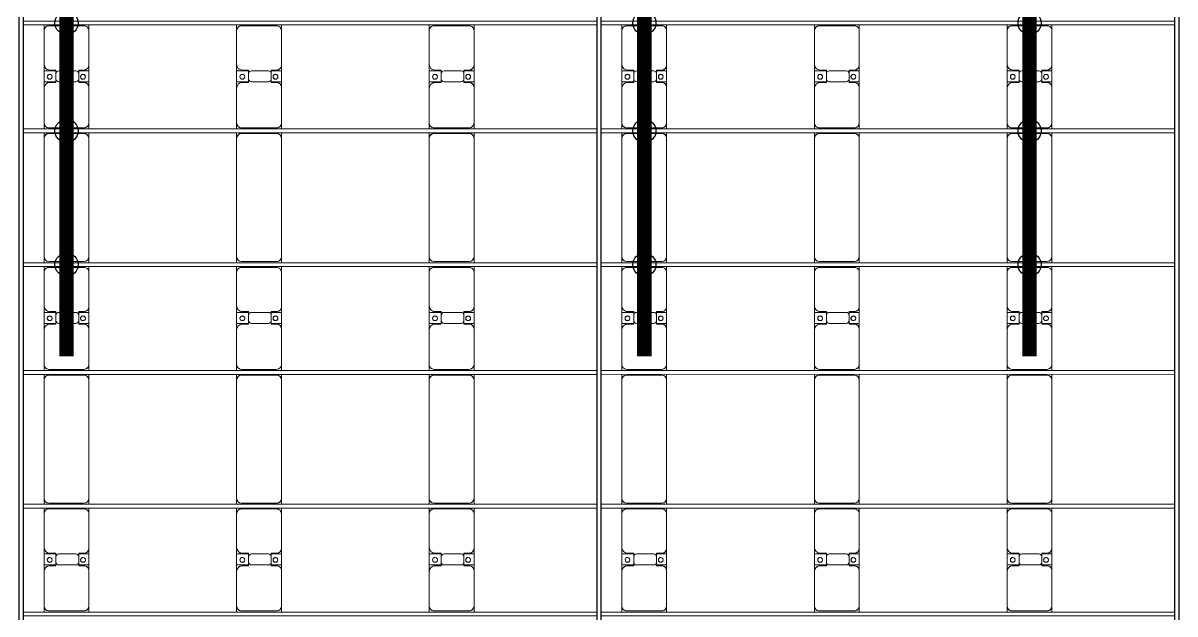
# Model space of a CAD drawing. Header units: millimetres. Extents: x -496478 to -186190, y -204059 to -87354.
# Drawn here: x -367193 to -355232, y -113483 to -107343 of the extents above; entities that cross this region are included whole.
import ezdxf

# ---------------------------------------------------------------- set-up
doc = ezdxf.new("R2010")
doc.units = ezdxf.units.MM
for name, color, linetype, lineweight in [('A-DETL-MBND', 5, 'Continuous', 9), ('A-GENM', 13, 'Continuous', 9), ('S-BEAM', 12, 'Continuous', 9)]:
    doc.layers.add(name, color=color, linetype=linetype, lineweight=lineweight)
doc.layers.add('GC-HOP 40x60 GIA CUONG', color=1, linetype='Continuous')

# ---------------------------------------------------------------- blocks, each defined once
blk = doc.blocks.new('Dai phao do pin - DẢI PHAO ĐỠ PIN-V37-BỐ TRÍ KHUNG KẾT CẤU BÈ PIN 01')
at = {"layer": 'A-DETL-MBND', "color": 8}
for p, q in [((53418, 242), (53480, 242)), ((53840, 242), (53480, 242)), ((53840, 242), (54022, 242)), ((53908, 242), (54090, 242)), ((53908, 118), (53908, 242)), ((54022, 242), (54022, 118)), ((54440, 242), (54090, 242)), ((54440, 242), (54498, 242)), ((54538, 242), (54600, 242)), ((55830, 242), (54600, 242)), ((55830, 242), (55888, 242)), ((55928, 242), (55990, 242)), ((56350, 242), (55990, 242)), ((56350, 242), (56532, 242)), ((56418, 242), (56600, 242)), ((56418, 118), (56418, 242)), ((56532, 242), (56532, 118)), ((56950, 242), (56600, 242)), ((56950, 242), (57008, 242)), ((57048, 242), (57110, 242)), ((58340, 242), (57110, 242)), ((58340, 242), (58398, 242)), ((58438, 242), (58500, 242)), ((58860, 242), (58500, 242)), ((58860, 242), (59042, 242)), ((58928, 242), (59110, 242)), ((58928, 118), (58928, 242)), ((59042, 242), (59042, 118)), ((59460, 242), (59110, 242)), ((59460, 242), (59518, 242)), ((53430, 192), (53430, -173)), ((53900, 118), (53900, 182)), ((54030, 182), (54030, 118)), ((54490, -173), (54490, 192)), ((54550, 192), (54550, -173)), ((55880, -173), (55880, 192)), ((55940, 192), (55940, -173)), ((56410, 118), (56410, 182)), ((56540, 182), (56540, 118)), ((57000, -173), (57000, 192)), ((57060, 192), (57060, -173)), ((58390, -173), (58390, 192)), ((58450, 192), (58450, -173)), ((58920, 118), (58920, 182)), ((59050, 182), (59050, 118)), ((59510, -173), (59510, 192)), ((53992, 118), (53900, 118)), ((53908, 88), (53908, -88)), ((54030, 118), (53938, 118)), ((54022, -88), (54022, 88)), ((56502, 118), (56410, 118)), ((56418, 88), (56418, -88)), ((56540, 118), (56448, 118)), ((56532, -88), (56532, 88)), ((59012, 118), (58920, 118)), ((58928, 88), (58928, -88)), ((59050, 118), (58958, 118)), ((59042, -88), (59042, 88)), ((53900, -173), (53900, -118)), ((53900, -118), (53992, -118)), ((53908, -223), (53908, -118)), ((53938, -118), (54030, -118)), ((54022, -118), (54022, -223)), ((54030, -118), (54030, -173)), ((56410, -173), (56410, -118)), ((56410, -118), (56502, -118)), ((56418, -223), (56418, -118)), ((56448, -118), (56540, -118)), ((56532, -118), (56532, -223)), ((56540, -118), (56540, -173)), ((58920, -173), (58920, -118)), ((58920, -118), (59012, -118)), ((58928, -223), (58928, -118)), ((58958, -118), (59050, -118)), ((59042, -118), (59042, -223)), ((59050, -118), (59050, -173)), ((53480, -223), (53418, -223)), ((53480, -223), (53850, -223)), ((54022, -223), (53850, -223)), ((54080, -223), (53908, -223)), ((54080, -223), (54440, -223)), ((54498, -223), (54440, -223)), ((54600, -223), (54538, -223)), ((54600, -223), (55830, -223)), ((55888, -223), (55830, -223)), ((55990, -223), (55928, -223)), ((55990, -223), (56360, -223)), ((56532, -223), (56360, -223)), ((56590, -223), (56418, -223)), ((56590, -223), (56950, -223)), ((57008, -223), (56950, -223)), ((57110, -223), (57048, -223)), ((57110, -223), (58340, -223)), ((58398, -223), (58340, -223)), ((58500, -223), (58438, -223)), ((58500, -223), (58870, -223)), ((59042, -223), (58870, -223)), ((59100, -223), (58928, -223)), ((59100, -223), (59460, -223)), ((59518, -223), (59460, -223))]:
    blk.add_line(p, q, dxfattribs=at)
for centre, radius, start, end in [((53480, 192), 50, 90, 180), ((53840, 182), 60, 0, 90), ((54090, 182), 60, 90, 180), ((54440, 192), 50, 360, 90), ((54600, 192), 50, 90, 180), ((54600, 192), 50, 105, 165), ((55830, 192), 50, 0, 90), ((55830, 192), 50, 15, 90), ((55990, 192), 50, 90, 180), ((56350, 182), 60, 360, 90), ((56600, 182), 60, 90, 180), ((56950, 192), 50, 0, 90), ((57110, 192), 50, 90, 180), ((57110, 192), 50, 105, 165), ((58340, 192), 50, 0, 90), ((58340, 192), 50, 15, 90), ((58500, 192), 50, 90, 180), ((58860, 182), 60, 0, 90), ((59110, 182), 60, 90, 180), ((59460, 192), 50, 0, 90), ((53480, 192), 50, 135, 180), ((53840, 182), 60, 0, 45), ((53959, 183), 25, 0, 180), ((53959, 183), 25, 180, 0), ((53961, 183), 25, 0, 180), ((53961, 183), 25, 180, 0), ((53961, 183), 25, 180, 195), ((54090, 182), 60, 135, 180), ((54440, 192), 50, 7.0109, 45), ((55990, 192), 50, 135, 180), ((56350, 182), 60, 360, 45), ((56469, 183), 25, 0, 180), ((56469, 183), 25, 180, 0), ((56471, 183), 25, 0, 180), ((56471, 183), 25, 180, 0), ((56471, 183), 25, 180, 195), ((56600, 182), 60, 135, 180), ((56950, 192), 50, 6.9724, 45), ((58500, 192), 50, 135, 173.0499), ((58860, 182), 60, 0, 45), ((58979, 183), 25, 0, 180), ((58979, 183), 25, 180, 360), ((58981, 183), 25, 0, 180), ((58981, 183), 25, 180, 0), ((58981, 183), 25, 180, 195), ((59110, 182), 60, 135, 180), ((59460, 192), 50, 6.9339, 45), ((53938, 88), 30, 90, 180), ((53992, 88), 30, 0, 90), ((56448, 88), 30, 90, 180), ((56502, 88), 30, 360, 90), ((58958, 88), 30, 90, 180), ((59012, 88), 30, 0, 90), ((53938, -88), 30, 180, 270), ((53992, -88), 30, 270, 0), ((56448, -88), 30, 180, 270), ((56502, -88), 30, 270, 0), ((58958, -88), 30, 180, 270), ((59012, -88), 30, 270, 360), ((53480, -173), 50, 180, 270), ((53480, -173), 50, 180, 225), ((53850, -173), 50, 270, 360), ((53850, -173), 50, 315, 0), ((53959, -162), 25, 0, 180), ((53959, -162), 25, 180, 0), ((53961, -162), 25, 0, 180), ((53961, -162), 25, 120, 180), ((53961, -162), 25, 180, 0), ((53961, -162), 25, 75, 105), ((53959, -162), 25, 75, 90), ((53959, -162), 25, 30, 45), ((53959, -162), 25, 0, 15), ((54080, -173), 50, 180, 270), ((54080, -173), 50, 180, 225), ((54440, -173), 50, 270, 0), ((54440, -173), 50, 315, 0), ((54600, -173), 50, 180, 270), ((54600, -173), 50, 180, 270), ((55830, -173), 50, 270, 360), ((55830, -173), 50, 285, 360), ((55990, -173), 50, 180, 270), ((55990, -173), 50, 180, 225), ((56360, -173), 50, 270, 360), ((56360, -173), 50, 315, 0), ((56469, -162), 25, 0, 180), ((56469, -162), 25, 180, 360), ((56471, -162), 25, 0, 180), ((56471, -162), 25, 120, 180), ((56471, -162), 25, 180, 0), ((56471, -162), 25, 75, 105), ((56469, -162), 25, 75, 90), ((56469, -162), 25, 30, 45), ((56469, -162), 25, 0, 15), ((56590, -173), 50, 180, 270), ((56590, -173), 50, 180, 225), ((56950, -173), 50, 270, 0), ((56950, -173), 50, 315, 0), ((57110, -173), 50, 180, 270), ((57110, -173), 50, 180, 270), ((58340, -173), 50, 270, 0), ((58340, -173), 50, 285, 0), ((58500, -173), 50, 180, 270), ((58500, -173), 50, 180, 225), ((58870, -173), 50, 270, 360), ((58870, -173), 50, 315, 360), ((58979, -162), 25, 0, 180), ((58979, -162), 25, 180, 360), ((58981, -162), 25, 0, 180), ((58981, -162), 25, 120, 180), ((58981, -162), 25, 180, 0), ((58981, -162), 25, 75, 105), ((58979, -162), 25, 75, 90), ((58979, -162), 25, 30, 45), ((58979, -162), 25, 0, 15), ((59100, -173), 50, 180, 270), ((59100, -173), 50, 180, 225), ((59460, -173), 50, 270, 0), ((59460, -173), 50, 315, 360)]:
    blk.add_arc(centre, radius, start, end, dxfattribs=at)
blk = doc.blocks.new('Dai phao do pin - DẢI PHAO ĐỠ PIN-V38-BỐ TRÍ KHUNG KẾT CẤU BÈ PIN 01')
at = {"layer": 'A-DETL-MBND', "color": 8}
for p, q in [((53418, 242), (53480, 242)), ((53840, 242), (53480, 242)), ((53840, 242), (54022, 242)), ((53908, 242), (54090, 242)), ((53908, 118), (53908, 242)), ((54022, 242), (54022, 118)), ((54440, 242), (54090, 242)), ((54440, 242), (54498, 242)), ((54538, 242), (54600, 242)), ((55830, 242), (54600, 242)), ((55830, 242), (55888, 242)), ((55928, 242), (55990, 242)), ((56350, 242), (55990, 242)), ((56350, 242), (56532, 242)), ((56418, 242), (56600, 242)), ((56418, 118), (56418, 242)), ((56532, 242), (56532, 118)), ((56950, 242), (56600, 242)), ((56950, 242), (57008, 242)), ((57048, 242), (57110, 242)), ((58340, 242), (57110, 242)), ((58340, 242), (58398, 242)), ((58438, 242), (58500, 242)), ((58860, 242), (58500, 242)), ((58860, 242), (59042, 242)), ((58928, 242), (59110, 242)), ((58928, 118), (58928, 242)), ((59042, 242), (59042, 118)), ((59460, 242), (59110, 242)), ((59460, 242), (59518, 242)), ((53430, 192), (53430, -173)), ((53900, 118), (53900, 182)), ((54030, 182), (54030, 118)), ((54490, -173), (54490, 192)), ((54550, 192), (54550, -173)), ((55880, -173), (55880, 192)), ((55940, 192), (55940, -173)), ((56410, 118), (56410, 182)), ((56540, 182), (56540, 118)), ((57000, -173), (57000, 192)), ((57060, 192), (57060, -173)), ((58390, -173), (58390, 192)), ((58450, 192), (58450, -173)), ((58920, 118), (58920, 182)), ((59050, 182), (59050, 118)), ((59510, -173), (59510, 192)), ((53992, 118), (53900, 118)), ((53908, 88), (53908, -88)), ((54030, 118), (53938, 118)), ((54022, -88), (54022, 88)), ((56502, 118), (56410, 118)), ((56418, 88), (56418, -88)), ((56540, 118), (56448, 118)), ((56532, -88), (56532, 88)), ((59012, 118), (58920, 118)), ((58928, 88), (58928, -88)), ((59050, 118), (58958, 118)), ((59042, -88), (59042, 88)), ((53900, -173), (53900, -118)), ((53900, -118), (53992, -118)), ((53908, -223), (53908, -118)), ((53938, -118), (54030, -118)), ((54022, -118), (54022, -223)), ((54030, -118), (54030, -173)), ((56410, -173), (56410, -118)), ((56410, -118), (56502, -118)), ((56418, -223), (56418, -118)), ((56448, -118), (56540, -118)), ((56532, -118), (56532, -223)), ((56540, -118), (56540, -173)), ((58920, -173), (58920, -118)), ((58920, -118), (59012, -118)), ((58928, -223), (58928, -118)), ((58958, -118), (59050, -118)), ((59042, -118), (59042, -223)), ((59050, -118), (59050, -173)), ((53480, -223), (53418, -223)), ((53480, -223), (53850, -223)), ((54022, -223), (53850, -223)), ((54080, -223), (53908, -223)), ((54080, -223), (54440, -223)), ((54498, -223), (54440, -223)), ((54600, -223), (54538, -223)), ((54600, -223), (55830, -223)), ((55888, -223), (55830, -223)), ((55990, -223), (55928, -223)), ((55990, -223), (56360, -223)), ((56532, -223), (56360, -223)), ((56590, -223), (56418, -223)), ((56590, -223), (56950, -223)), ((57008, -223), (56950, -223)), ((57110, -223), (57048, -223)), ((57110, -223), (58340, -223)), ((58398, -223), (58340, -223)), ((58500, -223), (58438, -223)), ((58500, -223), (58870, -223)), ((59042, -223), (58870, -223)), ((59100, -223), (58928, -223)), ((59100, -223), (59460, -223)), ((59518, -223), (59460, -223))]:
    blk.add_line(p, q, dxfattribs=at)
for centre, radius, start, end in [((53480, 192), 50, 90, 180), ((53840, 182), 60, 0, 90), ((54090, 182), 60, 90, 180), ((54440, 192), 50, 360, 90), ((54600, 192), 50, 90, 180), ((54600, 192), 50, 105, 180), ((55830, 192), 50, 0, 90), ((55830, 192), 50, 15, 90), ((55990, 192), 50, 90, 180), ((56350, 182), 60, 360, 90), ((56600, 182), 60, 90, 180), ((56950, 192), 50, 0, 90), ((57110, 192), 50, 90, 180), ((57110, 192), 50, 105, 180), ((58340, 192), 50, 0, 90), ((58340, 192), 50, 15, 90), ((58500, 192), 50, 90, 180), ((58860, 182), 60, 0, 90), ((59110, 182), 60, 90, 180), ((59460, 192), 50, 0, 90), ((53480, 192), 50, 135, 180), ((53840, 182), 60, 0, 45), ((53959, 183), 25, 0, 180), ((53959, 183), 25, 180, 0), ((53961, 183), 25, 0, 180), ((53961, 183), 25, 180, 0), ((53961, 183), 25, 180, 195), ((54090, 182), 60, 135, 180), ((54440, 192), 50, 360, 45), ((55990, 192), 50, 135, 180), ((56350, 182), 60, 360, 45), ((56469, 183), 25, 0, 180), ((56469, 183), 25, 180, 0), ((56471, 183), 25, 0, 180), ((56471, 183), 25, 180, 0), ((56471, 183), 25, 180, 195), ((56600, 182), 60, 135, 180), ((56950, 192), 50, 0, 45), ((58500, 192), 50, 135, 180), ((58860, 182), 60, 0, 45), ((58979, 183), 25, 0, 180), ((58979, 183), 25, 180, 360), ((58981, 183), 25, 0, 180), ((58981, 183), 25, 180, 0), ((58981, 183), 25, 180, 195), ((59110, 182), 60, 135, 180), ((59460, 192), 50, 0, 45), ((53938, 88), 30, 90, 180), ((53992, 88), 30, 0, 90), ((56448, 88), 30, 90, 180), ((56502, 88), 30, 360, 90), ((58958, 88), 30, 90, 180), ((59012, 88), 30, 0, 90), ((53938, -88), 30, 180, 270), ((53992, -88), 30, 270, 0), ((56448, -88), 30, 180, 270), ((56502, -88), 30, 270, 0), ((58958, -88), 30, 180, 270), ((59012, -88), 30, 270, 360), ((53480, -173), 50, 180, 270), ((53480, -173), 50, 180, 225), ((53850, -173), 50, 270, 360), ((53850, -173), 50, 315, 0), ((53959, -162), 25, 0, 180), ((53959, -162), 25, 180, 0), ((53961, -162), 25, 0, 180), ((53961, -162), 25, 120, 180), ((53961, -162), 25, 180, 0), ((53961, -162), 25, 75, 105), ((53959, -162), 25, 75, 90), ((53959, -162), 25, 30, 45), ((53959, -162), 25, 0, 15), ((54080, -173), 50, 180, 270), ((54080, -173), 50, 180, 225), ((54440, -173), 50, 270, 0), ((54440, -173), 50, 315, 0), ((54600, -173), 50, 180, 270), ((54600, -173), 50, 180, 225), ((54600, -173), 50, 229.6371, 270), ((55830, -173), 50, 270, 360), ((55830, -173), 50, 285, 310.3306), ((55830, -173), 50, 315, 360), ((55990, -173), 50, 180, 270), ((55990, -173), 50, 180, 225), ((56360, -173), 50, 270, 360), ((56360, -173), 50, 315, 0), ((56469, -162), 25, 0, 180), ((56469, -162), 25, 180, 360), ((56471, -162), 25, 0, 180), ((56471, -162), 25, 120, 180), ((56471, -162), 25, 180, 0), ((56471, -162), 25, 75, 105), ((56469, -162), 25, 75, 90), ((56469, -162), 25, 30, 45), ((56469, -162), 25, 0, 15), ((56590, -173), 50, 180, 270), ((56590, -173), 50, 180, 225), ((56950, -173), 50, 270, 0), ((56950, -173), 50, 315, 0), ((57110, -173), 50, 180, 270), ((57110, -173), 50, 180, 225), ((57110, -173), 50, 229.6998, 270), ((58340, -173), 50, 270, 0), ((58340, -173), 50, 285, 310.2678), ((58340, -173), 50, 315, 0), ((58500, -173), 50, 180, 270), ((58500, -173), 50, 180, 225), ((58870, -173), 50, 270, 360), ((58870, -173), 50, 315, 360), ((58979, -162), 25, 0, 180), ((58979, -162), 25, 180, 360), ((58981, -162), 25, 0, 180), ((58981, -162), 25, 120, 180), ((58981, -162), 25, 180, 0), ((58981, -162), 25, 75, 105), ((58979, -162), 25, 75, 90), ((58979, -162), 25, 30, 45), ((58979, -162), 25, 0, 15), ((59100, -173), 50, 180, 270), ((59100, -173), 50, 180, 225), ((59460, -173), 50, 270, 0), ((59460, -173), 50, 315, 360)]:
    blk.add_arc(centre, radius, start, end, dxfattribs=at)
blk = doc.blocks.new('Dai phao do pin - DẢI PHAO ĐỠ PIN-V39-BỐ TRÍ KHUNG KẾT CẤU BÈ PIN 01')
at = {"layer": 'A-DETL-MBND', "color": 8}
for p, q in [((53418, 242), (53480, 242)), ((53840, 242), (53480, 242)), ((53840, 242), (54022, 242)), ((53908, 242), (54090, 242)), ((53908, 118), (53908, 242)), ((54022, 242), (54022, 118)), ((54440, 242), (54090, 242)), ((54440, 242), (54498, 242)), ((54538, 242), (54600, 242)), ((55830, 242), (54600, 242)), ((55830, 242), (55888, 242)), ((55928, 242), (55990, 242)), ((56350, 242), (55990, 242)), ((56350, 242), (56532, 242)), ((56418, 242), (56600, 242)), ((56418, 118), (56418, 242)), ((56532, 242), (56532, 118)), ((56950, 242), (56600, 242)), ((56950, 242), (57008, 242)), ((57048, 242), (57110, 242)), ((58340, 242), (57110, 242)), ((58340, 242), (58398, 242)), ((58438, 242), (58500, 242)), ((58860, 242), (58500, 242)), ((58860, 242), (59042, 242)), ((58928, 242), (59110, 242)), ((58928, 118), (58928, 242)), ((59042, 242), (59042, 118)), ((59460, 242), (59110, 242)), ((59460, 242), (59518, 242)), ((53430, 192), (53430, -173)), ((53900, 118), (53900, 182)), ((54030, 182), (54030, 118)), ((54490, -173), (54490, 192)), ((54550, 192), (54550, -173)), ((55880, -173), (55880, 192)), ((55940, 192), (55940, -173)), ((56410, 118), (56410, 182)), ((56540, 182), (56540, 118)), ((57000, -173), (57000, 192)), ((57060, 192), (57060, -173)), ((58390, -173), (58390, 192)), ((58450, 192), (58450, -173)), ((58920, 118), (58920, 182)), ((59050, 182), (59050, 118)), ((59510, -173), (59510, 192)), ((53992, 118), (53900, 118)), ((53908, 88), (53908, -88)), ((54030, 118), (53938, 118)), ((54022, -88), (54022, 88)), ((56502, 118), (56410, 118)), ((56418, 88), (56418, -88)), ((56540, 118), (56448, 118)), ((56532, -88), (56532, 88)), ((59012, 118), (58920, 118)), ((58928, 88), (58928, -88)), ((59050, 118), (58958, 118)), ((59042, -88), (59042, 88)), ((53900, -173), (53900, -118)), ((53900, -118), (53992, -118)), ((53908, -223), (53908, -118)), ((53938, -118), (54030, -118)), ((54022, -118), (54022, -223)), ((54030, -118), (54030, -173)), ((56410, -173), (56410, -118)), ((56410, -118), (56502, -118)), ((56418, -223), (56418, -118)), ((56448, -118), (56540, -118)), ((56532, -118), (56532, -223)), ((56540, -118), (56540, -173)), ((58920, -173), (58920, -118)), ((58920, -118), (59012, -118)), ((58928, -223), (58928, -118)), ((58958, -118), (59050, -118)), ((59042, -118), (59042, -223)), ((59050, -118), (59050, -173)), ((53480, -223), (53418, -223)), ((53480, -223), (53850, -223)), ((54022, -223), (53850, -223)), ((54080, -223), (53908, -223)), ((54080, -223), (54440, -223)), ((54498, -223), (54440, -223)), ((54600, -223), (54538, -223)), ((54600, -223), (55830, -223)), ((55888, -223), (55830, -223)), ((55990, -223), (55928, -223)), ((55990, -223), (56360, -223)), ((56532, -223), (56360, -223)), ((56590, -223), (56418, -223)), ((56590, -223), (56950, -223)), ((57008, -223), (56950, -223)), ((57110, -223), (57048, -223)), ((57110, -223), (58340, -223)), ((58398, -223), (58340, -223)), ((58500, -223), (58438, -223)), ((58500, -223), (58870, -223)), ((59042, -223), (58870, -223)), ((59100, -223), (58928, -223)), ((59100, -223), (59460, -223)), ((59518, -223), (59460, -223))]:
    blk.add_line(p, q, dxfattribs=at)
for centre, radius, start, end in [((53480, 192), 50, 90, 180), ((53840, 182), 60, 0, 90), ((54090, 182), 60, 90, 180), ((54440, 192), 50, 360, 90), ((54600, 192), 50, 90, 180), ((54600, 192), 50, 105, 180), ((55830, 192), 50, 0, 90), ((55830, 192), 50, 15, 90), ((55990, 192), 50, 90, 180), ((56350, 182), 60, 360, 90), ((56600, 182), 60, 90, 180), ((56950, 192), 50, 0, 90), ((57110, 192), 50, 90, 180), ((57110, 192), 50, 105, 180), ((58340, 192), 50, 0, 90), ((58340, 192), 50, 15, 90), ((58500, 192), 50, 90, 180), ((58860, 182), 60, 0, 90), ((59110, 182), 60, 90, 180), ((59460, 192), 50, 0, 90), ((53480, 192), 50, 135, 180), ((53840, 182), 60, 1.247, 45), ((53959, 183), 25, 0, 180), ((53959, 183), 25, 180, 0), ((53961, 183), 25, 0, 180), ((53961, 183), 25, 180, 0), ((53961, 183), 25, 180.7118, 195), ((54090, 182), 60, 135, 178.7547), ((54440, 192), 50, 360, 45), ((55990, 192), 50, 135, 180), ((56350, 182), 60, 1.2149, 45), ((56469, 183), 25, 0, 180), ((56469, 183), 25, 180, 0), ((56471, 183), 25, 0, 180), ((56471, 183), 25, 180, 0), ((56471, 183), 25, 180.7889, 195), ((56600, 182), 60, 135, 178.7868), ((56950, 192), 50, 0, 45), ((58500, 192), 50, 135, 180), ((58860, 182), 60, 1.1828, 45), ((58979, 183), 25, 0, 180), ((58979, 183), 25, 180, 360), ((58981, 183), 25, 0, 180), ((58981, 183), 25, 180, 0), ((58981, 183), 25, 180.8659, 195), ((59110, 182), 60, 135, 178.8189), ((59460, 192), 50, 0, 45), ((53938, 88), 30, 90, 180), ((53992, 88), 30, 0, 90), ((56448, 88), 30, 90, 180), ((56502, 88), 30, 360, 90), ((58958, 88), 30, 90, 180), ((59012, 88), 30, 0, 90), ((53938, -88), 30, 180, 270), ((53992, -88), 30, 270, 0), ((56448, -88), 30, 180, 270), ((56502, -88), 30, 270, 0), ((58958, -88), 30, 180, 270), ((59012, -88), 30, 270, 360), ((53480, -173), 50, 180, 270), ((53480, -173), 50, 180, 225), ((53850, -173), 50, 270, 360), ((53850, -173), 50, 315, 0), ((53959, -162), 25, 0, 180), ((53959, -162), 25, 180, 0), ((53961, -162), 25, 0, 180), ((53961, -162), 25, 120, 180), ((53961, -162), 25, 180, 0), ((53961, -162), 25, 75, 105), ((53959, -162), 25, 75, 90), ((53959, -162), 25, 30, 45), ((53959, -162), 25, 0, 15), ((54080, -173), 50, 180, 270), ((54080, -173), 50, 180, 225), ((54440, -173), 50, 270, 0), ((54440, -173), 50, 315, 0), ((54600, -173), 50, 180, 270), ((54600, -173), 50, 180, 270), ((55830, -173), 50, 270, 360), ((55830, -173), 50, 285, 360), ((55990, -173), 50, 180, 270), ((55990, -173), 50, 180, 225), ((56360, -173), 50, 270, 360), ((56360, -173), 50, 315, 0), ((56469, -162), 25, 0, 180), ((56469, -162), 25, 180, 360), ((56471, -162), 25, 0, 180), ((56471, -162), 25, 120, 180), ((56471, -162), 25, 180, 0), ((56471, -162), 25, 75, 105), ((56469, -162), 25, 75, 90), ((56469, -162), 25, 30, 45), ((56469, -162), 25, 0, 15), ((56590, -173), 50, 180, 270), ((56590, -173), 50, 180, 225), ((56950, -173), 50, 270, 0), ((56950, -173), 50, 315, 0), ((57110, -173), 50, 180, 270), ((57110, -173), 50, 180, 270), ((58340, -173), 50, 270, 0), ((58340, -173), 50, 285, 0), ((58500, -173), 50, 180, 270), ((58500, -173), 50, 180, 225), ((58870, -173), 50, 270, 360), ((58870, -173), 50, 315, 360), ((58979, -162), 25, 0, 180), ((58979, -162), 25, 180, 360), ((58981, -162), 25, 0, 180), ((58981, -162), 25, 120, 180), ((58981, -162), 25, 180, 0), ((58981, -162), 25, 75, 105), ((58979, -162), 25, 75, 90), ((58979, -162), 25, 30, 45), ((58979, -162), 25, 0, 15), ((59100, -173), 50, 180, 270), ((59100, -173), 50, 180, 225), ((59460, -173), 50, 270, 0), ((59460, -173), 50, 315, 360)]:
    blk.add_arc(centre, radius, start, end, dxfattribs=at)
blk = doc.blocks.new('Dai phao do pin - DẢI PHAO ĐỠ PIN-V40-BỐ TRÍ KHUNG KẾT CẤU BÈ PIN 01')
at = {"layer": 'A-DETL-MBND', "color": 8}
for p, q in [((53418, 242), (53480, 242)), ((53840, 242), (53480, 242)), ((53840, 242), (54022, 242)), ((53908, 242), (54090, 242)), ((53908, 118), (53908, 242)), ((54022, 242), (54022, 118)), ((54440, 242), (54090, 242)), ((54440, 242), (54498, 242)), ((54538, 242), (54600, 242)), ((55830, 242), (54600, 242)), ((55830, 242), (55888, 242)), ((55928, 242), (55990, 242)), ((56350, 242), (55990, 242)), ((56350, 242), (56532, 242)), ((56418, 242), (56600, 242)), ((56418, 118), (56418, 242)), ((56532, 242), (56532, 118)), ((56950, 242), (56600, 242)), ((56950, 242), (57008, 242)), ((57048, 242), (57110, 242)), ((58340, 242), (57110, 242)), ((58340, 242), (58398, 242)), ((58441, 242), (58500, 242)), ((58860, 242), (58500, 242)), ((58860, 242), (59042, 242)), ((58928, 242), (59110, 242)), ((58928, 118), (58928, 242)), ((59042, 242), (59042, 118)), ((59460, 242), (59110, 242)), ((59460, 242), (59518, 242)), ((53430, 192), (53430, -173)), ((53900, 118), (53900, 182)), ((54030, 182), (54030, 118)), ((54490, -173), (54490, 192)), ((54550, 192), (54550, -173)), ((55880, -173), (55880, 192)), ((55940, 192), (55940, -173)), ((56410, 118), (56410, 182)), ((56540, 182), (56540, 118)), ((57000, -173), (57000, 192)), ((57060, 192), (57060, -173)), ((58390, -173), (58390, 192)), ((58450, 192), (58450, -173)), ((58920, 118), (58920, 182)), ((59050, 182), (59050, 118)), ((59510, -173), (59510, 192)), ((53992, 118), (53900, 118)), ((53908, 88), (53908, -88)), ((54030, 118), (53938, 118)), ((54022, -88), (54022, 88)), ((56502, 118), (56410, 118)), ((56418, 88), (56418, -88)), ((56540, 118), (56448, 118)), ((56532, -88), (56532, 88)), ((59012, 118), (58920, 118)), ((58928, 88), (58928, -88)), ((59050, 118), (58958, 118)), ((59042, -88), (59042, 88)), ((53900, -173), (53900, -118)), ((53900, -118), (53992, -118)), ((53908, -223), (53908, -118)), ((53938, -118), (54030, -118)), ((54022, -118), (54022, -223)), ((54030, -118), (54030, -173)), ((56410, -173), (56410, -118)), ((56410, -118), (56502, -118)), ((56418, -223), (56418, -118)), ((56448, -118), (56540, -118)), ((56532, -118), (56532, -223)), ((56540, -118), (56540, -173)), ((58920, -173), (58920, -118)), ((58920, -118), (59012, -118)), ((58928, -223), (58928, -118)), ((58958, -118), (59050, -118)), ((59042, -118), (59042, -223)), ((59050, -118), (59050, -173)), ((53480, -223), (53418, -223)), ((53480, -223), (53850, -223)), ((54022, -223), (53850, -223)), ((54080, -223), (53908, -223)), ((54080, -223), (54440, -223)), ((54498, -223), (54440, -223)), ((54600, -223), (54538, -223)), ((54600, -223), (55830, -223)), ((55888, -223), (55830, -223)), ((55990, -223), (55928, -223)), ((55990, -223), (56360, -223)), ((56532, -223), (56360, -223)), ((56590, -223), (56418, -223)), ((56590, -223), (56950, -223)), ((57008, -223), (56950, -223)), ((57110, -223), (57048, -223)), ((57110, -223), (58340, -223)), ((58398, -223), (58340, -223)), ((58500, -223), (58441, -223)), ((58500, -223), (58870, -223)), ((59042, -223), (58870, -223)), ((59100, -223), (58928, -223)), ((59100, -223), (59460, -223)), ((59518, -223), (59460, -223))]:
    blk.add_line(p, q, dxfattribs=at)
for centre, radius, start, end in [((53480, 192), 50, 90, 180), ((53840, 182), 60, 0, 90), ((54090, 182), 60, 90, 180), ((54440, 192), 50, 360, 90), ((54600, 192), 50, 90, 180), ((54600, 192), 50, 105, 180), ((55830, 192), 50, 0, 90), ((55830, 192), 50, 15, 90), ((55990, 192), 50, 90, 180), ((56350, 182), 60, 360, 90), ((56600, 182), 60, 90, 180), ((56950, 192), 50, 0, 90), ((57110, 192), 50, 90, 180), ((57110, 192), 50, 105, 180), ((58340, 192), 50, 0, 90), ((58340, 192), 50, 15, 90), ((58500, 192), 50, 90, 180), ((58860, 182), 60, 0, 90), ((59110, 182), 60, 90, 180), ((59460, 192), 50, 0, 90), ((53480, 192), 50, 135, 180), ((53840, 182), 60, 0, 45), ((53959, 183), 25, 0, 180), ((53959, 183), 25, 180, 0), ((53961, 183), 25, 0, 180), ((53961, 183), 25, 180, 0), ((53961, 183), 25, 180, 195), ((54090, 182), 60, 135, 180), ((54440, 192), 50, 360, 45), ((55990, 192), 50, 135, 180), ((56350, 182), 60, 360, 45), ((56469, 183), 25, 0, 180), ((56469, 183), 25, 180, 0), ((56471, 183), 25, 0, 180), ((56471, 183), 25, 180, 0), ((56471, 183), 25, 180, 195), ((56600, 182), 60, 135, 180), ((56950, 192), 50, 0, 45), ((58500, 192), 50, 135, 180), ((58860, 182), 60, 0, 45), ((58979, 183), 25, 0, 180), ((58979, 183), 25, 180, 360), ((58981, 183), 25, 0, 180), ((58981, 183), 25, 180, 0), ((58981, 183), 25, 180, 195), ((59110, 182), 60, 135, 180), ((59460, 192), 50, 0, 45), ((53938, 88), 30, 90, 180), ((53992, 88), 30, 0, 90), ((56448, 88), 30, 90, 180), ((56502, 88), 30, 360, 90), ((58958, 88), 30, 90, 180), ((59012, 88), 30, 0, 90), ((53938, -88), 30, 180, 270), ((53992, -88), 30, 270, 0), ((56448, -88), 30, 180, 270), ((56502, -88), 30, 270, 0), ((58958, -88), 30, 180, 270), ((59012, -88), 30, 270, 360), ((53480, -173), 50, 180, 270), ((53480, -173), 50, 180, 225), ((53850, -173), 50, 270, 360), ((53850, -173), 50, 315, 0), ((53959, -162), 25, 0, 180), ((53959, -162), 25, 180, 0), ((53961, -162), 25, 0, 180), ((53961, -162), 25, 120, 180), ((53961, -162), 25, 180, 0), ((53961, -162), 25, 75, 105), ((53959, -162), 25, 75, 90), ((53959, -162), 25, 30, 45), ((53959, -162), 25, 0, 15), ((54080, -173), 50, 180, 270), ((54080, -173), 50, 180, 225), ((54440, -173), 50, 270, 0), ((54440, -173), 50, 315, 0), ((54600, -173), 50, 180, 270), ((54600, -173), 50, 180, 270), ((55830, -173), 50, 270, 360), ((55830, -173), 50, 285, 360), ((55990, -173), 50, 180, 270), ((55990, -173), 50, 180, 225), ((56360, -173), 50, 270, 360), ((56360, -173), 50, 315, 0), ((56469, -162), 25, 0, 180), ((56469, -162), 25, 180, 360), ((56471, -162), 25, 0, 180), ((56471, -162), 25, 120, 180), ((56471, -162), 25, 180, 0), ((56471, -162), 25, 75, 105), ((56469, -162), 25, 75, 90), ((56469, -162), 25, 30, 45), ((56469, -162), 25, 0, 15), ((56590, -173), 50, 180, 270), ((56590, -173), 50, 180, 225), ((56950, -173), 50, 270, 0), ((56950, -173), 50, 315, 0), ((57110, -173), 50, 180, 270), ((57110, -173), 50, 180, 270), ((58340, -173), 50, 270, 0), ((58340, -173), 50, 285, 0), ((58500, -173), 50, 180, 270), ((58500, -173), 50, 180, 225), ((58870, -173), 50, 270, 360), ((58870, -173), 50, 315, 360), ((58979, -162), 25, 0, 180), ((58979, -162), 25, 180, 360), ((58981, -162), 25, 0, 180), ((58981, -162), 25, 120, 180), ((58981, -162), 25, 180, 0), ((58981, -162), 25, 75, 105), ((58979, -162), 25, 75, 90), ((58979, -162), 25, 30, 45), ((58979, -162), 25, 0, 15), ((59100, -173), 50, 180, 270), ((59100, -173), 50, 180, 225), ((59460, -173), 50, 270, 0), ((59460, -173), 50, 315, 360)]:
    blk.add_arc(centre, radius, start, end, dxfattribs=at)
blk = doc.blocks.new('Dai phao do pin - DẢI PHAO ĐỠ PIN-V41-BỐ TRÍ KHUNG KẾT CẤU BÈ PIN 01')
at = {"layer": 'A-DETL-MBND', "color": 8}
for p, q in [((53418, 242), (53480, 242)), ((53840, 242), (53480, 242)), ((53840, 242), (54022, 242)), ((53908, 242), (54090, 242)), ((53908, 118), (53908, 242)), ((54022, 242), (54022, 118)), ((54440, 242), (54090, 242)), ((54440, 242), (54498, 242)), ((54538, 242), (54600, 242)), ((55830, 242), (54600, 242)), ((55830, 242), (55888, 242)), ((55928, 242), (55990, 242)), ((56350, 242), (55990, 242)), ((56350, 242), (56532, 242)), ((56418, 242), (56600, 242)), ((56418, 118), (56418, 242)), ((56532, 242), (56532, 118)), ((56950, 242), (56600, 242)), ((56950, 242), (57008, 242)), ((57048, 242), (57110, 242)), ((58340, 242), (57110, 242)), ((58340, 242), (58398, 242)), ((58438, 242), (58500, 242)), ((58860, 242), (58500, 242)), ((58860, 242), (59042, 242)), ((58928, 242), (59110, 242)), ((58928, 118), (58928, 242)), ((59042, 242), (59042, 118)), ((59460, 242), (59110, 242)), ((59460, 242), (59518, 242)), ((53430, 192), (53430, -173)), ((53900, 118), (53900, 182)), ((54030, 182), (54030, 118)), ((54490, -173), (54490, 192)), ((54550, 192), (54550, -173)), ((55880, -173), (55880, 192)), ((55940, 192), (55940, -173)), ((56410, 118), (56410, 182)), ((56540, 182), (56540, 118)), ((57000, -173), (57000, 192)), ((57060, 192), (57060, -173)), ((58390, -173), (58390, 192)), ((58450, 192), (58450, -173)), ((58920, 118), (58920, 182)), ((59050, 182), (59050, 118)), ((59510, -173), (59510, 192)), ((53992, 118), (53900, 118)), ((53908, 88), (53908, -88)), ((54030, 118), (53938, 118)), ((54022, -88), (54022, 88)), ((56502, 118), (56410, 118)), ((56418, 88), (56418, -88)), ((56540, 118), (56448, 118)), ((56532, -88), (56532, 88)), ((59012, 118), (58920, 118)), ((58928, 88), (58928, -88)), ((59050, 118), (58958, 118)), ((59042, -88), (59042, 88)), ((53900, -173), (53900, -118)), ((53900, -118), (53992, -118)), ((53908, -223), (53908, -118)), ((53938, -118), (54030, -118)), ((54022, -118), (54022, -223)), ((54030, -118), (54030, -173)), ((56410, -173), (56410, -118)), ((56410, -118), (56502, -118)), ((56418, -223), (56418, -118)), ((56448, -118), (56540, -118)), ((56532, -118), (56532, -223)), ((56540, -118), (56540, -173)), ((58920, -173), (58920, -118)), ((58920, -118), (59012, -118)), ((58928, -223), (58928, -118)), ((58958, -118), (59050, -118)), ((59042, -118), (59042, -223)), ((59050, -118), (59050, -173)), ((53480, -223), (53418, -223)), ((53480, -223), (53850, -223)), ((54022, -223), (53850, -223)), ((54080, -223), (53908, -223)), ((54080, -223), (54440, -223)), ((54498, -223), (54440, -223)), ((54600, -223), (54538, -223)), ((54600, -223), (55830, -223)), ((55888, -223), (55830, -223)), ((55990, -223), (55928, -223)), ((55990, -223), (56360, -223)), ((56532, -223), (56360, -223)), ((56590, -223), (56418, -223)), ((56590, -223), (56950, -223)), ((57008, -223), (56950, -223)), ((57110, -223), (57048, -223)), ((57110, -223), (58340, -223)), ((58398, -223), (58340, -223)), ((58500, -223), (58438, -223)), ((58500, -223), (58870, -223)), ((59042, -223), (58870, -223)), ((59100, -223), (58928, -223)), ((59100, -223), (59460, -223)), ((59518, -223), (59460, -223))]:
    blk.add_line(p, q, dxfattribs=at)
for centre, radius, start, end in [((53480, 192), 50, 90, 180), ((53840, 182), 60, 0, 90), ((54090, 182), 60, 90, 180), ((54440, 192), 50, 360, 90), ((54600, 192), 50, 90, 180), ((54600, 192), 50, 105, 180), ((55830, 192), 50, 0, 90), ((55830, 192), 50, 15, 90), ((55990, 192), 50, 90, 180), ((56350, 182), 60, 360, 90), ((56600, 182), 60, 90, 180), ((56950, 192), 50, 0, 90), ((57110, 192), 50, 90, 180), ((57110, 192), 50, 105, 180), ((58340, 192), 50, 0, 90), ((58340, 192), 50, 15, 90), ((58500, 192), 50, 90, 180), ((58860, 182), 60, 0, 90), ((59110, 182), 60, 90, 180), ((59460, 192), 50, 0, 90), ((53480, 192), 50, 135, 180), ((53840, 182), 60, 0, 45), ((53959, 183), 25, 0, 180), ((53959, 183), 25, 180, 0), ((53961, 183), 25, 0, 180), ((53961, 183), 25, 180, 0), ((53961, 183), 25, 180, 195), ((54090, 182), 60, 135, 180), ((54440, 192), 50, 360, 45), ((55990, 192), 50, 135, 180), ((56350, 182), 60, 360, 45), ((56469, 183), 25, 0, 180), ((56469, 183), 25, 180, 0), ((56471, 183), 25, 0, 180), ((56471, 183), 25, 180, 0), ((56471, 183), 25, 180, 195), ((56600, 182), 60, 135, 180), ((56950, 192), 50, 0, 45), ((58500, 192), 50, 135, 180), ((58860, 182), 60, 0, 45), ((58979, 183), 25, 0, 180), ((58979, 183), 25, 180, 360), ((58981, 183), 25, 0, 180), ((58981, 183), 25, 180, 0), ((58981, 183), 25, 180, 195), ((59110, 182), 60, 135, 180), ((59460, 192), 50, 0, 45), ((53938, 88), 30, 90, 180), ((53992, 88), 30, 0, 90), ((56448, 88), 30, 90, 180), ((56502, 88), 30, 360, 90), ((58958, 88), 30, 90, 180), ((59012, 88), 30, 0, 90), ((53938, -88), 30, 180, 270), ((53992, -88), 30, 270, 0), ((56448, -88), 30, 180, 270), ((56502, -88), 30, 270, 0), ((58958, -88), 30, 180, 270), ((59012, -88), 30, 270, 360), ((53480, -173), 50, 180, 270), ((53480, -173), 50, 180, 225), ((53850, -173), 50, 270, 360), ((53850, -173), 50, 315, 0), ((53959, -162), 25, 0, 180), ((53959, -162), 25, 180, 0), ((53961, -162), 25, 0, 180), ((53961, -162), 25, 120, 180), ((53961, -162), 25, 180, 0), ((53961, -162), 25, 75, 105), ((53959, -162), 25, 75, 90), ((53959, -162), 25, 30, 45), ((53959, -162), 25, 0, 15), ((54080, -173), 50, 180, 270), ((54080, -173), 50, 180, 225), ((54440, -173), 50, 270, 0), ((54440, -173), 50, 315, 0), ((54600, -173), 50, 180, 270), ((54600, -173), 50, 180, 270), ((55830, -173), 50, 270, 360), ((55830, -173), 50, 285, 360), ((55990, -173), 50, 180, 270), ((55990, -173), 50, 180, 225), ((56360, -173), 50, 270, 360), ((56360, -173), 50, 315, 0), ((56469, -162), 25, 0, 180), ((56469, -162), 25, 180, 360), ((56471, -162), 25, 0, 180), ((56471, -162), 25, 120, 180), ((56471, -162), 25, 180, 0), ((56471, -162), 25, 75, 105), ((56469, -162), 25, 75, 90), ((56469, -162), 25, 30, 45), ((56469, -162), 25, 0, 15), ((56590, -173), 50, 180, 270), ((56590, -173), 50, 180, 225), ((56950, -173), 50, 270, 0), ((56950, -173), 50, 315, 0), ((57110, -173), 50, 180, 270), ((57110, -173), 50, 180, 270), ((58340, -173), 50, 270, 0), ((58340, -173), 50, 285, 0), ((58500, -173), 50, 180, 270), ((58500, -173), 50, 180, 225), ((58870, -173), 50, 270, 360), ((58870, -173), 50, 315, 360), ((58979, -162), 25, 0, 180), ((58979, -162), 25, 180, 360), ((58981, -162), 25, 0, 180), ((58981, -162), 25, 120, 180), ((58981, -162), 25, 180, 0), ((58981, -162), 25, 75, 105), ((58979, -162), 25, 75, 90), ((58979, -162), 25, 30, 45), ((58979, -162), 25, 0, 15), ((59100, -173), 50, 180, 270), ((59100, -173), 50, 180, 225), ((59460, -173), 50, 270, 0), ((59460, -173), 50, 315, 360)]:
    blk.add_arc(centre, radius, start, end, dxfattribs=at)
blk = doc.blocks.new('Dai phao do pin - DẢI PHAO ĐỠ PIN-V42-BỐ TRÍ KHUNG KẾT CẤU BÈ PIN 01')
at = {"layer": 'A-DETL-MBND', "color": 8}
for p, q in [((53418, 242), (53480, 242)), ((53840, 242), (53480, 242)), ((53840, 242), (54022, 242)), ((53908, 242), (54090, 242)), ((53908, 118), (53908, 242)), ((54022, 242), (54022, 118)), ((54440, 242), (54090, 242)), ((54440, 242), (54498, 242)), ((54538, 242), (54600, 242)), ((55830, 242), (54600, 242)), ((55830, 242), (55888, 242)), ((55928, 242), (55990, 242)), ((56350, 242), (55990, 242)), ((56350, 242), (56532, 242)), ((56418, 242), (56600, 242)), ((56418, 118), (56418, 242)), ((56532, 242), (56532, 118)), ((56950, 242), (56600, 242)), ((56950, 242), (57008, 242)), ((57048, 242), (57110, 242)), ((58340, 242), (57110, 242)), ((58340, 242), (58398, 242)), ((58441, 242), (58500, 242)), ((58860, 242), (58500, 242)), ((58860, 242), (59042, 242)), ((58928, 242), (59110, 242)), ((58928, 118), (58928, 242)), ((59042, 242), (59042, 118)), ((59460, 242), (59110, 242)), ((59460, 242), (59518, 242)), ((53430, 192), (53430, -173)), ((53900, 118), (53900, 182)), ((54030, 182), (54030, 118)), ((54490, -173), (54490, 192)), ((54550, 192), (54550, -173)), ((55880, -173), (55880, 192)), ((55940, 192), (55940, -173)), ((56410, 118), (56410, 182)), ((56540, 182), (56540, 118)), ((57000, -173), (57000, 192)), ((57060, 192), (57060, -173)), ((58390, -173), (58390, 192)), ((58450, 192), (58450, -173)), ((58920, 118), (58920, 182)), ((59050, 182), (59050, 118)), ((59510, -173), (59510, 192)), ((53992, 118), (53900, 118)), ((53908, 88), (53908, -88)), ((54030, 118), (53938, 118)), ((54022, -88), (54022, 88)), ((56502, 118), (56410, 118)), ((56418, 88), (56418, -88)), ((56540, 118), (56448, 118)), ((56532, -88), (56532, 88)), ((59012, 118), (58920, 118)), ((58928, 88), (58928, -88)), ((59050, 118), (58958, 118)), ((59042, -88), (59042, 88)), ((53900, -173), (53900, -118)), ((53900, -118), (53992, -118)), ((53908, -223), (53908, -118)), ((53938, -118), (54030, -118)), ((54022, -118), (54022, -223)), ((54030, -118), (54030, -173)), ((56410, -173), (56410, -118)), ((56410, -118), (56502, -118)), ((56418, -223), (56418, -118)), ((56448, -118), (56540, -118)), ((56532, -118), (56532, -223)), ((56540, -118), (56540, -173)), ((58920, -173), (58920, -118)), ((58920, -118), (59012, -118)), ((58928, -223), (58928, -118)), ((58958, -118), (59050, -118)), ((59042, -118), (59042, -223)), ((59050, -118), (59050, -173)), ((53480, -223), (53418, -223)), ((53480, -223), (53850, -223)), ((54022, -223), (53850, -223)), ((54080, -223), (53908, -223)), ((54080, -223), (54440, -223)), ((54498, -223), (54440, -223)), ((54600, -223), (54538, -223)), ((54600, -223), (55830, -223)), ((55888, -223), (55830, -223)), ((55990, -223), (55928, -223)), ((55990, -223), (56360, -223)), ((56532, -223), (56360, -223)), ((56590, -223), (56418, -223)), ((56590, -223), (56950, -223)), ((57008, -223), (56950, -223)), ((57110, -223), (57048, -223)), ((57110, -223), (58340, -223)), ((58398, -223), (58340, -223)), ((58500, -223), (58441, -223)), ((58500, -223), (58870, -223)), ((59042, -223), (58870, -223)), ((59100, -223), (58928, -223)), ((59100, -223), (59460, -223)), ((59518, -223), (59460, -223))]:
    blk.add_line(p, q, dxfattribs=at)
for centre, radius, start, end in [((53480, 192), 50, 90, 180), ((53840, 182), 60, 0, 90), ((54090, 182), 60, 90, 180), ((54440, 192), 50, 360, 90), ((54600, 192), 50, 90, 180), ((54600, 192), 50, 105, 180), ((55830, 192), 50, 0, 90), ((55830, 192), 50, 15, 90), ((55990, 192), 50, 90, 180), ((56350, 182), 60, 360, 90), ((56600, 182), 60, 90, 180), ((56950, 192), 50, 0, 90), ((57110, 192), 50, 90, 180), ((57110, 192), 50, 105, 180), ((58340, 192), 50, 0, 90), ((58340, 192), 50, 15, 90), ((58500, 192), 50, 90, 180), ((58860, 182), 60, 0, 90), ((59110, 182), 60, 90, 180), ((59460, 192), 50, 0, 90), ((53480, 192), 50, 135, 180), ((53840, 182), 60, 0, 45), ((53959, 183), 25, 0, 180), ((53959, 183), 25, 180, 0), ((53961, 183), 25, 0, 180), ((53961, 183), 25, 180, 0), ((53961, 183), 25, 180, 195), ((54090, 182), 60, 135, 180), ((54440, 192), 50, 360, 45), ((55990, 192), 50, 135, 180), ((56350, 182), 60, 360, 45), ((56469, 183), 25, 0, 180), ((56469, 183), 25, 180, 0), ((56471, 183), 25, 0, 180), ((56471, 183), 25, 180, 0), ((56471, 183), 25, 180, 195), ((56600, 182), 60, 135, 180), ((56950, 192), 50, 0, 45), ((58500, 192), 50, 135, 180), ((58860, 182), 60, 0, 45), ((58979, 183), 25, 0, 180), ((58979, 183), 25, 180, 360), ((58981, 183), 25, 0, 180), ((58981, 183), 25, 180, 0), ((58981, 183), 25, 180, 195), ((59110, 182), 60, 135, 180), ((59460, 192), 50, 0, 45), ((53938, 88), 30, 90, 180), ((53992, 88), 30, 0, 90), ((56448, 88), 30, 90, 180), ((56502, 88), 30, 360, 90), ((58958, 88), 30, 90, 180), ((59012, 88), 30, 0, 90), ((53938, -88), 30, 180, 270), ((53992, -88), 30, 270, 0), ((56448, -88), 30, 180, 270), ((56502, -88), 30, 270, 0), ((58958, -88), 30, 180, 270), ((59012, -88), 30, 270, 360), ((53480, -173), 50, 180, 270), ((53480, -173), 50, 180, 225), ((53850, -173), 50, 270, 360), ((53850, -173), 50, 315, 0), ((53959, -162), 25, 0, 180), ((53959, -162), 25, 180, 0), ((53961, -162), 25, 0, 180), ((53961, -162), 25, 120, 180), ((53961, -162), 25, 180, 0), ((53961, -162), 25, 75, 105), ((53959, -162), 25, 75, 90), ((53959, -162), 25, 30, 45), ((53959, -162), 25, 0, 15), ((54080, -173), 50, 180, 270), ((54080, -173), 50, 180, 225), ((54440, -173), 50, 270, 0), ((54440, -173), 50, 315, 0), ((54600, -173), 50, 180, 270), ((54600, -173), 50, 180, 270), ((55830, -173), 50, 270, 360), ((55830, -173), 50, 285, 360), ((55990, -173), 50, 180, 270), ((55990, -173), 50, 180, 225), ((56360, -173), 50, 270, 360), ((56360, -173), 50, 315, 0), ((56469, -162), 25, 0, 180), ((56469, -162), 25, 180, 360), ((56471, -162), 25, 0, 180), ((56471, -162), 25, 120, 180), ((56471, -162), 25, 180, 0), ((56471, -162), 25, 75, 105), ((56469, -162), 25, 75, 90), ((56469, -162), 25, 30, 45), ((56469, -162), 25, 0, 15), ((56590, -173), 50, 180, 270), ((56590, -173), 50, 180, 225), ((56950, -173), 50, 270, 0), ((56950, -173), 50, 315, 0), ((57110, -173), 50, 180, 270), ((57110, -173), 50, 180, 270), ((58340, -173), 50, 270, 0), ((58340, -173), 50, 285, 0), ((58500, -173), 50, 180, 270), ((58500, -173), 50, 180, 225), ((58870, -173), 50, 270, 360), ((58870, -173), 50, 315, 360), ((58979, -162), 25, 0, 180), ((58979, -162), 25, 180, 360), ((58981, -162), 25, 0, 180), ((58981, -162), 25, 120, 180), ((58981, -162), 25, 180, 0), ((58981, -162), 25, 75, 105), ((58979, -162), 25, 75, 90), ((58979, -162), 25, 30, 45), ((58979, -162), 25, 0, 15), ((59100, -173), 50, 180, 270), ((59100, -173), 50, 180, 225), ((59460, -173), 50, 270, 0), ((59460, -173), 50, 315, 360)]:
    blk.add_arc(centre, radius, start, end, dxfattribs=at)
blk = doc.blocks.new('Dầm C52 - Dầm C52-19519-BỐ TRÍ KHUNG KẾT CẤU BÈ PIN 01')
at = {"layer": 'S-BEAM', "color": 1}
for p, q in [((-9500, 20), (-3540, 20)), ((-3500, 20), (2460, 20)), ((-3540, -20), (-9500, -20)), ((2460, -20), (-3500, -20))]:
    blk.add_line(p, q, dxfattribs=at)
blk = doc.blocks.new('Dầm C52 - Dầm C52-24915-BỐ TRÍ KHUNG KẾT CẤU BÈ PIN 01')
at = {"layer": 'S-BEAM', "color": 1}
for p, q in [((-22550, 20), (-16590, 20)), ((-16550, 20), (-10590, 20)), ((-16590, -20), (-22550, -20)), ((-10590, -20), (-16550, -20))]:
    blk.add_line(p, q, dxfattribs=at)
blk = doc.blocks.new('Dầm C52 - Hộp 40x60-24147-BỐ TRÍ KHUNG KẾT CẤU BÈ PIN 01')
at = {"layer": 'S-BEAM', "color": 3, "lineweight": 25}
for p, q in [((-37857, 20), (37857, 20)), ((37857, -20), (-37857, -20))]:
    blk.add_line(p, q, dxfattribs=at)
blk = doc.blocks.new('HOBANMONG_BEPIN 1_rvt-1-BỐ TRÍ KHUNG KẾT CẤU BÈ PIN 01')
at = {"layer": 'A-GENM', "lineweight": 9, "rotation": 90.00075860989342}
for name, p in [('Dai phao do pin - DẢI PHAO ĐỠ PIN-V37-BỐ TRÍ KHUNG KẾT CẤU BÈ PIN 01', (-366732, -166881)), ('Dai phao do pin - DẢI PHAO ĐỠ PIN-V38-BỐ TRÍ KHUNG KẾT CẤU BÈ PIN 01', (-364732, -166881)), ('Dai phao do pin - DẢI PHAO ĐỠ PIN-V39-BỐ TRÍ KHUNG KẾT CẤU BÈ PIN 01', (-362732, -166881)), ('Dai phao do pin - DẢI PHAO ĐỠ PIN-V40-BỐ TRÍ KHUNG KẾT CẤU BÈ PIN 01', (-360732, -166881)), ('Dai phao do pin - DẢI PHAO ĐỠ PIN-V41-BỐ TRÍ KHUNG KẾT CẤU BÈ PIN 01', (-358732, -166881)), ('Dai phao do pin - DẢI PHAO ĐỠ PIN-V42-BỐ TRÍ KHUNG KẾT CẤU BÈ PIN 01', (-356732, -166881))]:
    blk.add_blockref(name, p, dxfattribs=at)
at = {"layer": 'S-BEAM', "lineweight": 9}
for name, p, rotation in [('Dầm C52 - Hộp 40x60-24147-BỐ TRÍ KHUNG KẾT CẤU BÈ PIN 01', (-367212, -133140), 90.00075860989166), ('Dầm C52 - Hộp 40x60-24147-BỐ TRÍ KHUNG KẾT CẤU BÈ PIN 01', (-361212, -133140), 90.00075860989166), ('Dầm C52 - Hộp 40x60-24147-BỐ TRÍ KHUNG KẾT CẤU BÈ PIN 01', (-355212, -133140), 90.00075860989166), ('Dầm C52 - Dầm C52-19519-BỐ TRÍ KHUNG KẾT CẤU BÈ PIN 01', (-364733, -107343), 180.0007586094741), ('Dầm C52 - Dầm C52-19519-BỐ TRÍ KHUNG KẾT CẤU BÈ PIN 01', (-364733, -108463), 180.0007586094741), ('Dầm C52 - Dầm C52-19519-BỐ TRÍ KHUNG KẾT CẤU BÈ PIN 01', (-364732, -109853), 180.0007586094741), ('Dầm C52 - Dầm C52-24915-BỐ TRÍ KHUNG KẾT CẤU BÈ PIN 01', (-377782, -110973), 180.0007586094741), ('Dầm C52 - Dầm C52-24915-BỐ TRÍ KHUNG KẾT CẤU BÈ PIN 01', (-377782, -112363), 180.0007586094741), ('Dầm C52 - Dầm C52-24915-BỐ TRÍ KHUNG KẾT CẤU BÈ PIN 01', (-377782, -113483), 180.0007586094741)]:
    blk.add_blockref(name, p, dxfattribs=dict(at, rotation=rotation))

msp = doc.modelspace()

# ---------------------------------------------------------------- linework, layer by layer
at = {"layer": 'GC-HOP 40x60 GIA CUONG', "const_width": 150}
for points in [[(-366741, -110805), (-366741, -95805)], [(-360741, -110805), (-360741, -95805)], [(-356741, -110805), (-356741, -95805)]]:
    msp.add_lwpolyline(points, dxfattribs=at)
at = {"layer": 'GC-HOP 40x60 GIA CUONG'}
for centre in [(-366741, -107343), (-360741, -107343), (-356741, -107343), (-366741, -108463), (-360741, -108463), (-356741, -108463), (-366741, -109853), (-360741, -109853), (-356741, -109853)]:
    msp.add_circle(centre, 120, dxfattribs=at)

# ---------------------------------------------------------------- block references
at = {"lineweight": 5}
msp.add_blockref('HOBANMONG_BEPIN 1_rvt-1-BỐ TRÍ KHUNG KẾT CẤU BÈ PIN 01', (0, 0), dxfattribs=at)

doc.saveas('drawing.dxf')
